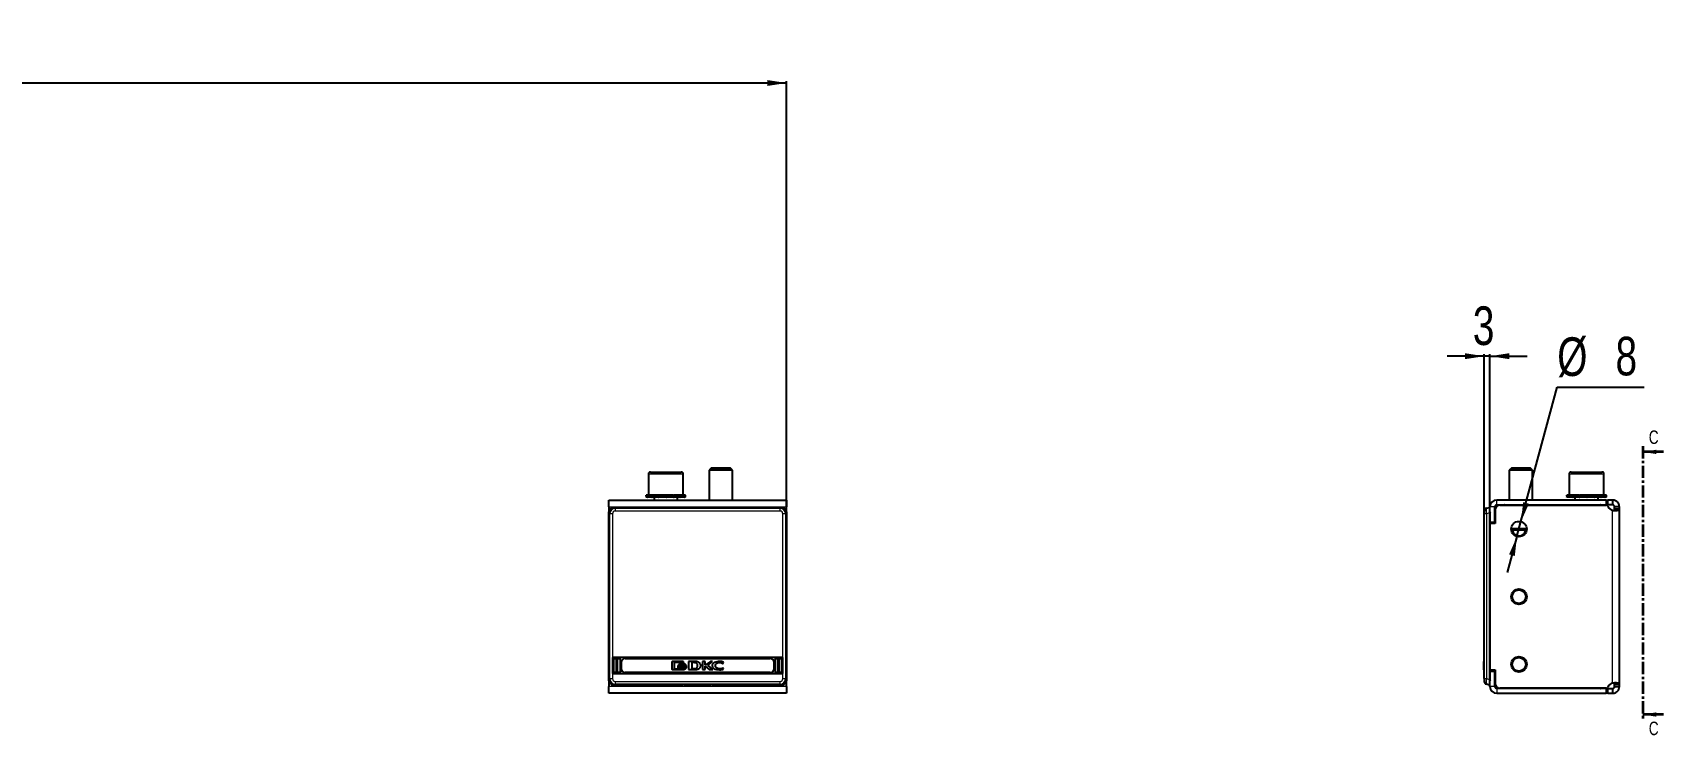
# Model space of a CAD drawing. Header units: millimetres. Extents: x -438 to 3468, y -570 to 660.
# Drawn here: x 406 to 1251, y 173 to 537 of the extents above; entities that cross this region are included whole.
import ezdxf

# ---------------------------------------------------------------- set-up
doc = ezdxf.new("R2010")
doc.units = ezdxf.units.MM
doc.linetypes.add('CENTER', pattern=[10.16, 6.35, -1.27, 1.27, -1.27])
doc.layers.add('FORMAT', color=7, linetype='Continuous')
doc.styles.add('SLDTEXTSTYLE0', font='TXT', dxfattribs={"width": 0.75})
doc.dimstyles.new('SLDDIMSTYLE0', dxfattribs={"dimtxt": 20, "dimasz": 10, "dimexe": 0, "dimexo": 0.0625, "dimgap": 5, "dimtad": 2, "dimdec": 1, "dimrnd": 1e-09, "dimzin": 12, "dimdsep": 46, "dimtxsty": 'SLDTEXTSTYLE0', "dimsah": 1, "dimcen": 0.09, "dimadec": 0, "dimazin": 3, "dimtfac": 1, "dimtofl": 0, "dimtmove": 0, "dimatfit": 3, "dimfxl": 0, "dimfrac": 2, "dimtolj": 1, "dimtzin": 12, "dimarcsym": 0})
doc.dimstyles.new('SLDDIMSTYLE1', dxfattribs={"dimtxt": 20, "dimasz": 10, "dimexe": 0, "dimexo": 0.0625, "dimgap": 5, "dimtad": 2, "dimdec": 1, "dimrnd": 1e-09, "dimzin": 12, "dimdsep": 46, "dimtxsty": 'SLDTEXTSTYLE0', "dimsah": 1, "dimcen": 0.09, "dimadec": 0, "dimazin": 3, "dimtfac": 1, "dimtmove": 0, "dimatfit": 0, "dimfxl": 0, "dimfrac": 2, "dimtolj": 1, "dimtzin": 12, "dimarcsym": 0})
doc.dimstyles.new('SLDDIMSTYLE2', dxfattribs={"dimtxt": 20, "dimasz": 10, "dimexe": 0, "dimexo": 0.0625, "dimgap": 5, "dimtad": 0, "dimtih": 1, "dimtoh": 1, "dimdec": 1, "dimrnd": 1e-09, "dimzin": 12, "dimdsep": 46, "dimtxsty": 'SLDTEXTSTYLE0', "dimsah": 1, "dimcen": 0, "dimadec": 0, "dimazin": 3, "dimtfac": 1, "dimtmove": 0, "dimatfit": 3, "dimfxl": 0, "dimfrac": 2, "dimtolj": 1, "dimtzin": 12, "dimarcsym": 0})

# ---------------------------------------------------------------- blocks, each defined once
blk = doc.blocks.new('_D_3')
at = {"layer": 'FORMAT'}
for p, q in [((-203.42, 288.93), (-203.42, 511.86)), ((796.58, 510.86), (-203.42, 510.86)), ((796.58, 288.93), (796.58, 511.86))]:
    blk.add_line(p, q, dxfattribs=at)
for points in [[(-203.42, 510.86), (-193.42, 509.32), (-193.42, 512.4)], [(796.58, 510.86), (786.58, 512.4), (786.58, 509.32)]]:
    blk.add_solid(points, dxfattribs=at)
at = {"layer": 'FORMAT', "insert": (267.02, 536.64), "char_height": 20, "attachment_point": 1, "style": 'SLDTEXTSTYLE0'}
blk.add_mtext('1000', dxfattribs=at)
blk = doc.blocks.new('_D_4')
at = {"layer": 'FORMAT'}
for p, q in [((1157.91, 369.45), (1138.68, 369.45)), ((1157.91, 287.86), (1157.91, 370.45)), ((1160.91, 369.45), (1157.91, 369.45)), ((1160.91, 282.86), (1160.91, 370.45)), ((1160.91, 369.45), (1180.15, 369.45))]:
    blk.add_line(p, q, dxfattribs=at)
for points in [[(1157.91, 369.45), (1147.91, 370.99), (1147.91, 367.91)], [(1160.91, 369.45), (1170.91, 367.91), (1170.91, 370.99)]]:
    blk.add_solid(points, dxfattribs=at)
at = {"layer": 'FORMAT', "insert": (1152.03, 395.23), "char_height": 20, "attachment_point": 1, "style": 'SLDTEXTSTYLE0'}
blk.add_mtext('3', dxfattribs=at)
blk = doc.blocks.new('_D_5')
at = {"layer": 'FORMAT'}
for p, q in [((1176.96, 283.81), (1195.76, 353.42)), ((1195.76, 353.42), (1240.7, 353.42)), ((1174.87, 276.09), (1176.96, 283.81)), ((1174.87, 276.09), (1169.86, 257.52))]:
    blk.add_line(p, q, dxfattribs=at)
for points in [[(1176.96, 283.81), (1181.05, 293.06), (1178.08, 293.86)], [(1174.87, 276.09), (1170.78, 266.83), (1173.75, 266.03)]]:
    blk.add_solid(points, dxfattribs=at)
at = {"layer": 'FORMAT', "char_height": 20, "attachment_point": 1, "style": 'SLDTEXTSTYLE0'}
for s, insert in [('%%c', (1195.76, 379.2)), ('8', (1225.92, 379.51))]:
    blk.add_mtext(s, dxfattribs=dict(at, insert=insert))

msp = doc.modelspace()

# ---------------------------------------------------------------- linework, layer by layer
at = {"color": 7, "linetype": 'CENTER', "lineweight": 35}
msp.add_line((1240.06, 322.91), (1240.06, 180.96), dxfattribs=at)
at = {"color": 7, "linetype": 'Continuous', "lineweight": 35}
for p, q in [((1250.7, 319.91), (1240.06, 319.91)), ((1250.7, 183.96), (1240.06, 183.96))]:
    msp.add_line(p, q, dxfattribs=at)
at = {"color": 7, "linetype": 'Continuous', "lineweight": 25}
for p, q in [((725.08, 308.45), (725.08, 297.45)), ((726.08, 309.45), (734.52, 309.45)), ((734.52, 309.45), (742.08, 309.45)), ((743.08, 297.45), (743.08, 308.45)), ((757.65, 311.45), (756.58, 310.37)), ((756.58, 310.37), (756.58, 294.95)), ((768.58, 310.37), (756.58, 310.37)), ((767.5, 311.45), (757.65, 311.45)), ((768.58, 310.37), (767.5, 311.45)), ((768.58, 294.95), (768.58, 310.37)), ((1171.99, 311.45), (1170.91, 310.37)), ((1170.91, 310.37), (1170.91, 294.95)), ((1182.91, 310.37), (1170.91, 310.37)), ((1181.84, 311.45), (1171.99, 311.45)), ((1182.91, 310.37), (1181.84, 311.45)), ((1182.91, 294.95), (1182.91, 310.37)), ((1201.91, 308.45), (1201.91, 297.45)), ((1202.91, 309.45), (1218.91, 309.45)), ((1219.91, 297.45), (1219.91, 308.45)), ((723.83, 297.45), (723.83, 296.45)), ((723.83, 297.45), (723.83, 297.2)), ((724.65, 297.45), (723.83, 297.45)), ((723.83, 297.45), (723.83, 297.45)), ((723.83, 296.45), (723.83, 296.7)), ((724.65, 296.45), (723.83, 296.45)), ((723.83, 296.45), (723.83, 296.45)), ((724.65, 297.45), (724.75, 297.45)), ((724.65, 296.45), (724.75, 296.45)), ((724.75, 297.45), (724.75, 297.2)), ((726.9, 297.45), (724.75, 297.45)), ((724.75, 296.45), (724.75, 296.7)), ((726.9, 296.45), (724.75, 296.45)), ((726.9, 297.45), (727.08, 297.45)), ((726.9, 296.45), (727.08, 296.45)), ((727.08, 297.45), (727.08, 297.2)), ((730.25, 297.45), (727.08, 297.45)), ((727.08, 296.45), (727.08, 296.7)), ((730.25, 296.45), (727.08, 296.45)), ((728.08, 296.45), (728.08, 294.95)), ((730.25, 297.45), (730.48, 297.45)), ((730.25, 296.45), (730.48, 296.45)), ((730.48, 297.45), (730.48, 297.2)), ((734.18, 297.45), (730.48, 297.45)), ((730.48, 296.45), (730.48, 296.7)), ((734.18, 296.45), (730.48, 296.45)), ((734.18, 297.45), (734.26, 297.45)), ((734.18, 296.45), (734.34, 296.45)), ((734.34, 296.45), (734.43, 296.45)), ((734.38, 297.45), (734.43, 297.45)), ((734.43, 297.45), (734.43, 297.2)), ((738.09, 297.45), (734.43, 297.45)), ((734.43, 296.45), (734.43, 296.7)), ((738.09, 296.45), (734.43, 296.45)), ((738.09, 297.45), (738.32, 297.45)), ((738.09, 296.45), (738.32, 296.45)), ((738.32, 297.45), (738.32, 297.2)), ((741.4, 297.45), (738.32, 297.45)), ((738.32, 296.45), (738.32, 296.7)), ((741.4, 296.45), (738.32, 296.45)), ((740.08, 294.95), (740.08, 296.45)), ((741.4, 297.45), (741.57, 297.45)), ((741.4, 296.45), (741.57, 296.45)), ((741.57, 297.45), (741.57, 297.2)), ((743.59, 297.45), (741.57, 297.45)), ((741.57, 296.45), (741.57, 296.7)), ((743.59, 296.45), (741.57, 296.45)), ((743.59, 297.45), (743.68, 297.45)), ((743.59, 296.45), (743.68, 296.45)), ((743.68, 297.45), (743.68, 297.2)), ((744.33, 297.45), (743.68, 297.45)), ((743.68, 296.45), (743.68, 296.7)), ((744.33, 296.45), (743.68, 296.45)), ((744.33, 296.45), (744.33, 297.45)), ((1200.66, 297.45), (1200.66, 296.45)), ((1200.67, 297.45), (1200.67, 297.2)), ((1201.5, 297.45), (1200.67, 297.45)), ((1200.67, 297.45), (1200.67, 297.45)), ((1200.67, 296.45), (1200.67, 296.7)), ((1201.5, 296.45), (1200.67, 296.45)), ((1200.67, 296.45), (1200.67, 296.45)), ((1201.5, 297.45), (1201.6, 297.45)), ((1201.5, 296.45), (1201.6, 296.45)), ((1201.6, 297.45), (1201.6, 297.2)), ((1203.77, 297.45), (1201.6, 297.45)), ((1201.6, 296.45), (1201.6, 296.7)), ((1203.77, 296.45), (1201.6, 296.45)), ((1203.77, 297.45), (1203.95, 297.45)), ((1203.77, 296.45), (1203.95, 296.45)), ((1203.95, 297.45), (1203.95, 297.2)), ((1207.12, 297.45), (1203.95, 297.45)), ((1203.95, 296.45), (1203.95, 296.7)), ((1207.12, 296.45), (1203.95, 296.45)), ((1204.91, 296.45), (1204.91, 294.95)), ((1207.12, 297.45), (1207.36, 297.45)), ((1207.12, 296.45), (1207.36, 296.45)), ((1207.36, 297.45), (1207.36, 297.2)), ((1211.06, 297.45), (1207.36, 297.45)), ((1207.36, 296.45), (1207.36, 296.7)), ((1211.06, 296.45), (1207.36, 296.45)), ((1211.05, 297.45), (1211.31, 297.45)), ((1211.06, 297.45), (1211.13, 297.45)), ((1211.06, 296.45), (1211.21, 296.45)), ((1211.21, 296.45), (1211.3, 296.45)), ((1211.26, 297.45), (1211.3, 297.45)), ((1211.3, 297.45), (1211.3, 297.2)), ((1214.97, 297.45), (1211.3, 297.45)), ((1211.3, 296.45), (1211.3, 296.7)), ((1214.97, 296.45), (1211.3, 296.45)), ((1214.97, 297.45), (1215.19, 297.45)), ((1214.97, 296.45), (1215.19, 296.45)), ((1215.19, 297.45), (1215.19, 297.2)), ((1218.26, 297.45), (1215.19, 297.45)), ((1215.19, 296.45), (1215.19, 296.7)), ((1218.26, 296.45), (1215.19, 296.45)), ((1216.91, 294.95), (1216.91, 296.45)), ((1218.26, 297.45), (1218.43, 297.45)), ((1218.26, 296.45), (1218.43, 296.45)), ((1218.43, 297.45), (1218.43, 297.2)), ((1220.44, 297.45), (1218.43, 297.45)), ((1218.43, 296.45), (1218.43, 296.7)), ((1220.44, 296.45), (1218.43, 296.45)), ((1220.44, 297.45), (1220.53, 297.45)), ((1220.44, 296.45), (1220.53, 296.45)), ((1220.53, 297.45), (1220.53, 297.2)), ((1221.16, 297.45), (1220.53, 297.45)), ((1220.53, 296.45), (1220.53, 296.7)), ((1221.16, 296.45), (1220.53, 296.45)), ((1221.16, 296.45), (1221.16, 297.45)), ((704.58, 291.45), (704.58, 294.95)), ((704.58, 294.95), (796.58, 294.95)), ((704.58, 291.45), (704.58, 288.92)), ((704.58, 288.3), (704.58, 288.92)), ((704.58, 202.1), (704.58, 288.3)), ((706.85, 291.2), (707.48, 291.2)), ((707.48, 291.2), (743.08, 291.2)), ((743.08, 291.2), (743.08, 291.06)), ((743.58, 290.93), (757.58, 290.93)), ((758.08, 291.06), (758.08, 291.2)), ((758.08, 291.2), (793.68, 291.2)), ((793.68, 291.2), (794.3, 291.2)), ((796.58, 294.95), (796.58, 291.45)), ((796.58, 288.92), (796.58, 291.45)), ((796.58, 288.92), (796.58, 288.3)), ((796.58, 288.3), (796.58, 202.1)), ((1157.91, 289.3), (1157.91, 287.85)), ((1157.91, 213.4), (1157.91, 287.85)), ((1159.03, 290.74), (1160.71, 291.2)), ((1160.71, 291.2), (1160.91, 291.2)), ((1160.71, 288.3), (1160.71, 202.1)), ((1160.91, 283.5), (1160.91, 291.45)), ((1160.91, 288.92), (1160.91, 201.47)), ((1163.41, 283.5), (1163.41, 291.45)), ((1163.51, 289.85), (1163.51, 282.85)), ((1221.01, 294.95), (1164.41, 294.95)), ((1164.41, 292.45), (1221.01, 292.45)), ((1166.01, 292.35), (1220.99, 292.35)), ((1166.66, 292.45), (1166.66, 292.35)), ((1166.96, 292.45), (1166.96, 292.35)), ((1168.64, 292.45), (1168.64, 292.35)), ((1171.59, 292.45), (1171.59, 292.35)), ((1175.35, 292.45), (1175.35, 292.35)), ((1179.34, 292.45), (1179.34, 292.35)), ((1182.97, 292.45), (1182.97, 292.35)), ((1185.67, 292.45), (1185.67, 292.35)), ((1187.04, 292.45), (1187.04, 292.35)), ((1187.16, 292.35), (1187.16, 292.45)), ((1221.01, 294.95), (1222.01, 294.95)), ((1222.01, 292.45), (1221.01, 292.45)), ((1222.01, 292.45), (1222.01, 294.95)), ((1224.41, 294.95), (1222.01, 294.95)), ((1224.41, 292.45), (1222.01, 292.45)), ((1224.41, 294.95), (1224.41, 292.45)), ((1227.91, 291.45), (1225.41, 291.45)), ((1225.41, 290.23), (1225.41, 291.45)), ((1227.91, 290.23), (1225.41, 290.23)), ((1227.91, 290.23), (1227.91, 291.45)), ((1227.91, 199.67), (1227.91, 290.23)), ((1160.91, 283.5), (1163.41, 283.5)), ((1160.91, 207.05), (1160.91, 282.85)), ((1163.51, 282.85), (1160.91, 282.85)), ((1163.51, 284.43), (1163.41, 284.21)), ((1179.88, 279.45), (1171.95, 279.45)), ((794.68, 213.4), (706.48, 213.4)), ((706.48, 213.4), (706.48, 205.2)), ((706.98, 205.9), (706.98, 212.7)), ((707.18, 212.9), (708.28, 212.9)), ((708.48, 212.7), (708.48, 205.9)), ((708.98, 205.9), (708.98, 212.7)), ((709.18, 212.9), (710.28, 212.9)), ((710.48, 212.7), (710.48, 205.9)), ((712.98, 212.9), (788.18, 212.9)), ((742.83, 211.4), (737.59, 211.4)), ((748.72, 211.42), (745.9, 211.4)), ((745.9, 211.4), (745.9, 207.2)), ((753, 211.4), (753, 207.2)), ((754.49, 211.4), (753, 211.4)), ((754.49, 209.43), (754.49, 211.4)), ((757.16, 211.4), (754.49, 209.43)), ((755.76, 209.54), (758.29, 211.4)), ((758.29, 211.4), (757.16, 211.4)), ((790.68, 212.7), (790.68, 205.9)), ((790.88, 212.9), (791.98, 212.9)), ((792.18, 205.9), (792.18, 212.7)), ((792.68, 212.7), (792.68, 205.9)), ((792.88, 212.9), (793.98, 212.9)), ((794.18, 205.9), (794.18, 212.7)), ((794.68, 205.2), (794.68, 213.4)), ((1157.71, 211.45), (1157.91, 211.45)), ((1157.91, 205.2), (1157.91, 213.4)), ((706.48, 205.2), (794.68, 205.2)), ((708.28, 205.7), (707.18, 205.7)), ((710.28, 205.7), (709.18, 205.7)), ((710.98, 207.7), (710.98, 210.9)), ((788.18, 205.7), (712.98, 205.7)), ((737.15, 210.96), (737.15, 207.64)), ((737.59, 207.2), (742.83, 207.2)), ((738.56, 211.07), (742.74, 211.07)), ((738.56, 207.53), (738.56, 211.07)), ((741.02, 207.52), (738.56, 207.53)), ((740.3, 209.38), (740.3, 208.93)), ((740.3, 208.67), (740.3, 208.2)), ((742.74, 211.07), (742.74, 210.68)), ((742.74, 210.68), (743.26, 210.68)), ((743.26, 210.68), (743.26, 210.96)), ((744.75, 208.83), (744.75, 209.28)), ((744.75, 208.1), (744.75, 208.57)), ((745.9, 207.2), (748.58, 207.21)), ((748.52, 210.83), (747.48, 210.82)), ((747.48, 210.82), (747.48, 207.72)), ((747.48, 207.72), (748.43, 207.73)), ((748.58, 207.21), (748.59, 207.21)), ((748.59, 207.21), (748.61, 207.21)), ((753, 207.2), (754.51, 207.2)), ((754.51, 208.96), (756.52, 207.2)), ((754.51, 207.2), (754.51, 208.96)), ((758.35, 207.2), (755.76, 209.54)), ((756.52, 207.2), (758.35, 207.2)), ((763.56, 210.38), (763.75, 210.38)), ((763.74, 207.43), (763.93, 207.97)), ((763.75, 210.38), (764.01, 211.1)), ((763.93, 207.97), (763.77, 207.97)), ((790.18, 207.7), (790.18, 210.9)), ((791.98, 205.7), (790.88, 205.7)), ((793.98, 205.7), (792.88, 205.7)), ((1157.71, 211.1), (1157.91, 211.1)), ((1157.71, 210.38), (1157.71, 211.1)), ((1157.71, 210.38), (1157.91, 210.38)), ((1157.71, 209.43), (1157.71, 209.54)), ((1157.71, 207.97), (1157.91, 207.97)), ((1157.71, 207.43), (1157.71, 207.97)), ((1157.71, 207.43), (1157.91, 207.43)), ((1157.71, 207.14), (1157.91, 207.14)), ((1157.91, 202.55), (1157.91, 205.2)), ((1160.91, 207.05), (1163.51, 207.05)), ((1160.91, 206.4), (1163.41, 206.4)), ((1160.91, 198.45), (1160.91, 206.4)), ((1163.41, 198.45), (1163.41, 206.4)), ((1163.51, 205.97), (1163.41, 206.18)), ((1163.51, 207.05), (1163.51, 200.05)), ((704.58, 201.47), (704.58, 202.1)), ((704.58, 201.47), (704.58, 198.45)), ((704.58, 194.95), (704.58, 198.45)), ((796.58, 194.95), (704.58, 194.95)), ((707.48, 199.2), (706.85, 199.2)), ((743.08, 199.2), (707.48, 199.2)), ((743.08, 199.2), (743.08, 199.33)), ((743.58, 199.47), (757.58, 199.47)), ((758.08, 199.33), (758.08, 199.2)), ((793.68, 199.2), (758.08, 199.2)), ((794.3, 199.2), (793.68, 199.2)), ((796.58, 202.1), (796.58, 201.47)), ((796.58, 198.45), (796.58, 201.47)), ((796.58, 198.45), (796.58, 194.95)), ((1157.91, 202.55), (1157.91, 201.1)), ((1160.71, 199.2), (1159.03, 199.65)), ((1160.91, 199.2), (1160.71, 199.2)), ((1221.01, 197.45), (1164.41, 197.45)), ((1164.41, 194.95), (1221.01, 194.95)), ((1220.99, 197.55), (1166.01, 197.55)), ((1221.01, 197.45), (1222.01, 197.45)), ((1222.01, 194.95), (1221.01, 194.95)), ((1222.01, 194.95), (1222.01, 197.45)), ((1222.01, 197.45), (1224.41, 197.45)), ((1222.01, 194.95), (1224.41, 194.95)), ((1224.41, 197.45), (1224.41, 194.95)), ((1225.41, 199.67), (1227.91, 199.67)), ((1225.41, 198.45), (1225.41, 199.67)), ((1225.41, 198.45), (1227.91, 198.45)), ((1227.91, 198.45), (1227.91, 199.67))]:
    msp.add_line(p, q, dxfattribs=at)
at = {"color": 8, "linetype": 'Continuous', "lineweight": 18}
for p, q in [((734.57, 308.45), (725.08, 308.45)), ((743.08, 308.45), (734.57, 308.45)), ((1219.91, 308.45), (1201.91, 308.45)), ((704.58, 291.45), (796.58, 291.45)), ((705.03, 287.85), (704.58, 288.3)), ((706.48, 287.85), (705.03, 287.85)), ((705.03, 202.55), (705.03, 287.85)), ((706.48, 287.85), (706.48, 213.4)), ((707.48, 291.2), (707.93, 290.74)), ((707.93, 290.74), (707.93, 289.3)), ((707.93, 290.74), (793.23, 290.74)), ((793.23, 289.3), (707.93, 289.3)), ((793.23, 290.74), (793.68, 291.2)), ((793.23, 289.3), (793.23, 290.74)), ((794.68, 213.4), (794.68, 287.85)), ((796.13, 287.85), (794.68, 287.85)), ((796.58, 288.3), (796.13, 287.85)), ((796.13, 287.85), (796.13, 202.55)), ((1159.03, 287.85), (1157.91, 287.85)), ((1160.71, 288.3), (1159.03, 287.85)), ((1159.03, 287.85), (1159.03, 202.55)), ((1163.41, 291.45), (1160.91, 291.45)), ((1164.41, 292.45), (1164.41, 294.95)), ((1221.01, 292.45), (1221.01, 294.95)), ((1224.41, 200.22), (1224.41, 289.67)), ((1161.11, 283.5), (1161.11, 282.85)), ((1171.95, 280.45), (1179.88, 280.45)), ((706.98, 205.9), (706.98, 212.7)), ((706.98, 212.7), (707.08, 212.7)), ((706.98, 212.7), (706.98, 212.7)), ((707.08, 212.7), (707.08, 205.9)), ((707.18, 212.8), (707.18, 212.9)), ((707.18, 212.9), (708.28, 212.9)), ((707.18, 212.9), (707.18, 212.9)), ((708.28, 212.8), (707.18, 212.8)), ((708.28, 212.8), (708.28, 212.9)), ((708.28, 212.9), (708.28, 212.9)), ((708.38, 205.9), (708.38, 212.7)), ((708.38, 212.7), (708.48, 212.7)), ((708.48, 212.7), (708.48, 205.9)), ((708.48, 212.7), (708.48, 212.7)), ((708.98, 212.7), (709.08, 212.7)), ((708.98, 205.9), (708.98, 212.7)), ((708.98, 212.7), (708.98, 212.7)), ((709.08, 212.7), (709.08, 205.9)), ((709.18, 212.8), (709.18, 212.9)), ((709.18, 212.9), (710.28, 212.9)), ((709.18, 212.9), (709.18, 212.9)), ((710.28, 212.8), (709.18, 212.8)), ((710.28, 212.8), (710.28, 212.9)), ((710.28, 212.9), (710.28, 212.9)), ((710.38, 205.9), (710.38, 212.7)), ((710.38, 212.7), (710.48, 212.7)), ((710.48, 212.7), (710.48, 205.9)), ((710.48, 212.7), (710.48, 212.7)), ((712.98, 212.9), (788.18, 212.9)), ((712.98, 212.8), (712.98, 212.9)), ((712.98, 212.9), (712.98, 212.9)), ((788.18, 212.8), (712.98, 212.8)), ((788.18, 212.9), (788.18, 212.8)), ((788.18, 212.9), (788.18, 212.9)), ((790.68, 212.7), (790.78, 212.7)), ((790.68, 205.9), (790.68, 212.7)), ((790.68, 212.7), (790.68, 212.7)), ((790.78, 212.7), (790.78, 205.9)), ((790.88, 212.9), (790.88, 212.8)), ((790.88, 212.9), (791.98, 212.9)), ((790.88, 212.9), (790.88, 212.9)), ((791.98, 212.8), (790.88, 212.8)), ((791.98, 212.9), (791.98, 212.8)), ((791.98, 212.9), (791.98, 212.9)), ((792.08, 205.9), (792.08, 212.7)), ((792.08, 212.7), (792.18, 212.7)), ((792.18, 212.7), (792.18, 205.9)), ((792.18, 212.7), (792.18, 212.7)), ((792.68, 205.9), (792.68, 212.7)), ((792.78, 212.7), (792.68, 212.7)), ((792.68, 212.7), (792.68, 212.7)), ((792.78, 212.7), (792.78, 205.9)), ((792.88, 212.8), (792.88, 212.9)), ((792.88, 212.9), (793.98, 212.9)), ((792.88, 212.9), (792.88, 212.9)), ((793.98, 212.8), (792.88, 212.8)), ((793.98, 212.8), (793.98, 212.9)), ((793.98, 212.9), (793.98, 212.9)), ((794.08, 205.9), (794.08, 212.7)), ((794.18, 212.7), (794.08, 212.7)), ((794.18, 212.7), (794.18, 205.9)), ((794.18, 212.7), (794.18, 212.7)), ((706.48, 205.2), (706.48, 202.55)), ((706.98, 205.9), (707.08, 205.9)), ((706.98, 205.9), (706.98, 205.9)), ((707.18, 205.8), (708.28, 205.8)), ((707.18, 205.7), (707.18, 205.8)), ((708.28, 205.7), (707.18, 205.7)), ((707.18, 205.7), (707.18, 205.7)), ((708.28, 205.7), (708.28, 205.8)), ((708.28, 205.7), (708.28, 205.7)), ((708.38, 205.9), (708.48, 205.9)), ((708.48, 205.9), (708.48, 205.9)), ((708.98, 205.9), (709.08, 205.9)), ((708.98, 205.9), (708.98, 205.9)), ((709.18, 205.8), (710.28, 205.8)), ((709.18, 205.7), (709.18, 205.8)), ((710.28, 205.7), (709.18, 205.7)), ((709.18, 205.7), (709.18, 205.7)), ((710.28, 205.7), (710.28, 205.8)), ((710.28, 205.7), (710.28, 205.7)), ((710.38, 205.9), (710.48, 205.9)), ((710.48, 205.9), (710.48, 205.9)), ((710.98, 207.7), (710.98, 210.9)), ((711.08, 210.9), (710.98, 210.9)), ((710.98, 210.9), (710.98, 210.9)), ((711.08, 207.7), (710.98, 207.7)), ((710.98, 207.7), (710.98, 207.7)), ((711.08, 210.9), (711.08, 207.7)), ((712.98, 205.8), (788.18, 205.8)), ((712.98, 205.8), (712.98, 205.7)), ((788.18, 205.7), (712.98, 205.7)), ((712.98, 205.7), (712.98, 205.7)), ((788.18, 205.7), (788.18, 205.8)), ((788.18, 205.7), (788.18, 205.7)), ((790.08, 207.7), (790.08, 210.9)), ((790.18, 210.9), (790.08, 210.9)), ((790.18, 207.7), (790.08, 207.7)), ((790.18, 210.9), (790.18, 207.7)), ((790.18, 210.9), (790.18, 210.9)), ((790.18, 207.7), (790.18, 207.7)), ((790.68, 205.9), (790.78, 205.9)), ((790.68, 205.9), (790.68, 205.9)), ((790.88, 205.8), (791.98, 205.8)), ((790.88, 205.8), (790.88, 205.7)), ((791.98, 205.7), (790.88, 205.7)), ((790.88, 205.7), (790.88, 205.7)), ((791.98, 205.8), (791.98, 205.7)), ((791.98, 205.7), (791.98, 205.7)), ((792.08, 205.9), (792.18, 205.9)), ((792.18, 205.9), (792.18, 205.9)), ((792.78, 205.9), (792.68, 205.9)), ((792.68, 205.9), (792.68, 205.9)), ((792.88, 205.8), (793.98, 205.8)), ((792.88, 205.7), (792.88, 205.8)), ((793.98, 205.7), (792.88, 205.7)), ((792.88, 205.7), (792.88, 205.7)), ((793.98, 205.7), (793.98, 205.8)), ((793.98, 205.7), (793.98, 205.7)), ((794.18, 205.9), (794.08, 205.9)), ((794.18, 205.9), (794.18, 205.9)), ((794.68, 202.55), (794.68, 205.2)), ((1157.71, 209.25), (1157.91, 209.25)), ((1161.11, 207.05), (1161.11, 206.4)), ((704.58, 202.1), (705.03, 202.55)), ((796.58, 198.45), (704.58, 198.45)), ((705.03, 202.55), (706.48, 202.55)), ((707.93, 199.65), (707.48, 199.2)), ((707.93, 201.1), (793.23, 201.1)), ((707.93, 201.1), (707.93, 199.65)), ((793.23, 199.65), (707.93, 199.65)), ((793.23, 199.65), (793.23, 201.1)), ((793.68, 199.2), (793.23, 199.65)), ((794.68, 202.55), (796.13, 202.55)), ((796.13, 202.55), (796.58, 202.1)), ((1157.91, 202.55), (1159.03, 202.55)), ((1159.03, 202.55), (1160.71, 202.1)), ((1163.41, 198.45), (1160.91, 198.45)), ((1164.41, 197.45), (1164.41, 194.95)), ((1221.01, 194.95), (1221.01, 197.45))]:
    msp.add_line(p, q, dxfattribs=at)
at = {"color": 7, "linetype": 'Continuous', "lineweight": 25}
for centre, radius in [((1175.91, 279.95), 4), ((1175.91, 244.95), 4), ((1175.91, 244.95), 3.5), ((1175.91, 209.95), 4), ((1175.91, 209.95), 3.5)]:
    msp.add_circle(centre, radius, dxfattribs=at)
for centre, radius, start, end in [((726.08, 308.45), 1, 90, 180), ((742.08, 308.45), 1, 0, 90), ((1202.91, 308.45), 1, 90, 180), ((1218.91, 308.45), 1, 0, 90), ((1159.41, 289.3), 1.5, 105, 180), ((1164.41, 291.45), 3.5, 90, 180), ((1164.41, 291.45), 1, 90, 180), ((1166.01, 289.85), 2.5, 90, 180), ((1203.56, 292.1), 0.35, 45.58469, 90), ((1218.26, 292.1), 0.35, 90, 134.41531), ((1220.99, 291.35), 1, 22.88538, 90), ((1225.14, 293.1), 3.5, 202.88538, 258.10519), ((1175.91, 279.95), 3.5, 188.21321, 351.78679), ((707.18, 212.7), 0.2, 90, 180), ((708.28, 212.7), 0.2, 360, 90), ((709.18, 212.7), 0.2, 90, 180), ((710.28, 212.7), 0.2, 360, 90), ((712.98, 210.9), 2, 90, 180), ((788.18, 210.9), 2, 0, 90), ((790.88, 212.7), 0.2, 90, 180), ((791.98, 212.7), 0.2, 0, 90), ((792.88, 212.7), 0.2, 90, 180), ((793.98, 212.7), 0.2, 0, 90), ((707.18, 205.9), 0.2, 180, 270), ((708.28, 205.9), 0.2, 270, 360), ((709.18, 205.9), 0.2, 180, 270), ((710.28, 205.9), 0.2, 270, 360), ((712.98, 207.7), 2, 180, 270), ((788.18, 207.7), 2, 270, 0), ((790.88, 205.9), 0.2, 180, 270), ((791.98, 205.9), 0.2, 270, 0), ((792.88, 205.9), 0.2, 180, 270), ((793.98, 205.9), 0.2, 270, 0), ((1159.41, 201.1), 1.5, 180, 255), ((1164.41, 198.45), 3.5, 180, 270), ((1164.41, 198.45), 1, 180, 270), ((1166.01, 200.05), 2.5, 180, 270), ((1203.56, 197.8), 0.35, 270, 314.41531), ((1218.26, 197.8), 0.35, 225.58469, 270), ((1220.99, 198.55), 1, 270, 337.11462), ((1225.14, 196.8), 3.5, 101.89481, 157.11462)]:
    msp.add_arc(centre, radius, start, end, dxfattribs=at)
at = {"color": 8, "linetype": 'Continuous', "lineweight": 18}
for centre, radius, start, end in [((707.18, 212.7), 0.198, 90, 180), ((707.18, 212.7), 0.0982, 90, 180), ((708.28, 212.7), 0.198, 360, 90), ((708.28, 212.7), 0.0982, 0, 90), ((709.18, 212.7), 0.198, 90, 180), ((709.18, 212.7), 0.0982, 90, 180), ((710.28, 212.7), 0.198, 360, 90), ((710.28, 212.7), 0.0982, 360, 90), ((712.98, 210.9), 2, 90, 180), ((712.98, 210.9), 1.9, 90, 180), ((788.18, 210.9), 2, 0, 90), ((788.18, 210.9), 1.9, 0, 90), ((790.88, 212.7), 0.198, 90, 180), ((790.88, 212.7), 0.0982, 90, 180), ((791.98, 212.7), 0.198, 0, 90), ((791.98, 212.7), 0.0982, 0, 90), ((792.88, 212.7), 0.198, 90, 180), ((792.88, 212.7), 0.0982, 90, 180), ((793.98, 212.7), 0.198, 0, 90), ((793.98, 212.7), 0.0982, 0, 90), ((707.18, 205.9), 0.198, 180, 270), ((707.18, 205.9), 0.0982, 180, 270), ((708.28, 205.9), 0.0982, 270, 360), ((708.28, 205.9), 0.198, 270, 360), ((709.18, 205.9), 0.198, 180, 270), ((709.18, 205.9), 0.0982, 180, 270), ((710.28, 205.9), 0.0982, 270, 360), ((710.28, 205.9), 0.198, 270, 360), ((712.98, 207.7), 2, 180, 270), ((712.98, 207.7), 1.9, 180, 270), ((788.18, 207.7), 1.9, 270, 0), ((788.18, 207.7), 2, 270, 0), ((790.88, 205.9), 0.198, 180, 270), ((790.88, 205.9), 0.0982, 180, 270), ((791.98, 205.9), 0.0982, 270, 0), ((791.98, 205.9), 0.198, 270, 0), ((792.88, 205.9), 0.198, 180, 270), ((792.88, 205.9), 0.0982, 180, 270), ((793.98, 205.9), 0.0982, 270, 0), ((793.98, 205.9), 0.198, 270, 0)]:
    msp.add_arc(centre, radius, start, end, dxfattribs=at)
at = {"color": 7, "linetype": 'Continuous', "lineweight": 25}
for centre, major_axis, ratio, start_param, end_param in [((707.63, 288.15), (2.27, -2.27), 0.935113, 2.575748, 3.707437), ((743.58, 291.06), (0.5, 0), 0.267949, 3.141593, 4.712389), ((757.58, 291.06), (0.5, 0), 0.267949, 4.712389, 6.283185), ((793.53, 288.15), (-2.27, -2.27), 0.935113, 2.575748, 3.707437), ((1172.31, 291.2), (-11.57, -3.1), 0.250563, 6.030113, 6.216148), ((707.63, 202.25), (2.27, 2.27), 0.935113, 2.575748, 3.707437), ((743.58, 199.33), (0.5, 0), 0.267949, 1.570796, 3.141593), ((757.58, 199.33), (0.5, 0), 0.267949, 0, 1.570796), ((793.53, 202.25), (-2.27, 2.27), 0.935113, 2.575748, 3.707437), ((1172.31, 199.2), (-11.57, 3.1), 0.250563, 0.067037, 0.253072)]:
    msp.add_ellipse(centre, major_axis=major_axis, ratio=ratio, start_param=start_param, end_param=end_param, dxfattribs=at)
at = {"color": 8, "linetype": 'Continuous', "lineweight": 18}
for centre, major_axis, ratio, start_param, end_param in [((708.03, 287.74), (2.13, -2.13), 0.997754, 2.389713, 3.893472), ((708.03, 287.74), (1.13, -1.13), 0.935113, 2.389713, 3.893472), ((793.12, 287.74), (2.13, 2.13), 0.997754, 5.531306, 7.035065), ((793.12, 287.74), (-1.13, -1.13), 0.935113, 2.389713, 3.893472), ((1159.41, 287.74), (-0.38, 3), 0.123038, 0.016741, 1.520499), ((708.03, 202.65), (2.13, 2.13), 0.997754, 2.389713, 3.893472), ((708.03, 202.65), (1.13, 1.13), 0.935113, 2.389713, 3.893472), ((793.12, 202.65), (-1.13, 1.13), 0.935113, 2.389713, 3.893472), ((793.12, 202.65), (-2.13, 2.13), 0.997754, 2.389713, 3.893472), ((1159.41, 202.65), (0.38, 3), 0.123038, 1.621093, 3.124852)]:
    msp.add_ellipse(centre, major_axis=major_axis, ratio=ratio, start_param=start_param, end_param=end_param, dxfattribs=at)
at = {"color": 7, "linetype": 'Continuous', "lineweight": 25}
for points, knots in [([(723.83, 297.2), (723.83, 297.24), (723.83, 297.3), (723.83, 297.38), (723.83, 297.43), (723.83, 297.45)], [0, 0, 0, 0, 0.499981, 0.749988, 1, 1, 1, 1]), ([(723.83, 296.45), (723.83, 296.47), (723.83, 296.51), (723.83, 296.59), (723.83, 296.66), (723.83, 296.7)], [0, 0, 0, 0, 0.25014, 0.50028, 1, 1, 1, 1]), ([(724.75, 297.2), (724.73, 297.24), (724.7, 297.3), (724.67, 297.38), (724.66, 297.43), (724.65, 297.45)], [0, 0, 0, 0, 0.499981, 0.749988, 1, 1, 1, 1]), ([(724.65, 296.45), (724.66, 296.47), (724.67, 296.51), (724.7, 296.59), (724.73, 296.66), (724.75, 296.7)], [0, 0, 0, 0, 0.25014, 0.50028, 1, 1, 1, 1]), ([(727.08, 297.2), (727.05, 297.24), (727.01, 297.3), (726.95, 297.38), (726.92, 297.43), (726.9, 297.45)], [0, 0, 0, 0, 0.499981, 0.749988, 1, 1, 1, 1]), ([(726.9, 296.45), (726.92, 296.47), (726.95, 296.51), (727.01, 296.59), (727.05, 296.66), (727.08, 296.7)], [0, 0, 0, 0, 0.25014, 0.50028, 1, 1, 1, 1]), ([(730.48, 297.2), (730.44, 297.24), (730.38, 297.3), (730.31, 297.38), (730.27, 297.43), (730.25, 297.45)], [0, 0, 0, 0, 0.499981, 0.749988, 1, 1, 1, 1]), ([(730.25, 296.45), (730.27, 296.47), (730.31, 296.51), (730.38, 296.59), (730.44, 296.66), (730.48, 296.7)], [0, 0, 0, 0, 0.25014, 0.50028, 1, 1, 1, 1]), ([(734.43, 297.2), (734.39, 297.24), (734.32, 297.3), (734.24, 297.38), (734.2, 297.43), (734.18, 297.45)], [0, 0, 0, 0, 0.499981, 0.749988, 1, 1, 1, 1]), ([(734.18, 296.45), (734.2, 296.47), (734.24, 296.51), (734.32, 296.59), (734.39, 296.66), (734.43, 296.7)], [0, 0, 0, 0, 0.2501401, 0.5002802, 1, 1, 1, 1]), ([(734.43, 297.2), (734.41, 297.27), (734.38, 297.4), (734.35, 297.43), (734.34, 297.45)], [0, 0, 0, 0, 0.561794, 1, 1, 1, 1]), ([(734.43, 296.7), (734.41, 296.62), (734.38, 296.49), (734.35, 296.46), (734.34, 296.45)], [0, 0, 0, 0, 0.561794, 1, 1, 1, 1]), ([(738.32, 297.2), (738.28, 297.24), (738.23, 297.3), (738.15, 297.38), (738.11, 297.43), (738.09, 297.45)], [0, 0, 0, 0, 0.4999808, 0.7499881, 1, 1, 1, 1]), ([(738.09, 296.45), (738.11, 296.47), (738.15, 296.51), (738.23, 296.59), (738.28, 296.66), (738.32, 296.7)], [0, 0, 0, 0, 0.25014, 0.50028, 1, 1, 1, 1]), ([(741.57, 297.2), (741.54, 297.24), (741.5, 297.3), (741.44, 297.38), (741.41, 297.43), (741.4, 297.45)], [0, 0, 0, 0, 0.4999808, 0.7499881, 1, 1, 1, 1]), ([(741.4, 296.45), (741.41, 296.47), (741.44, 296.51), (741.5, 296.59), (741.54, 296.66), (741.57, 296.7)], [0, 0, 0, 0, 0.2501401, 0.5002802, 1, 1, 1, 1]), ([(743.68, 297.2), (743.66, 297.24), (743.64, 297.3), (743.61, 297.38), (743.59, 297.43), (743.59, 297.45)], [0, 0, 0, 0, 0.4999808, 0.7499881, 1, 1, 1, 1]), ([(743.59, 296.45), (743.59, 296.47), (743.61, 296.51), (743.64, 296.59), (743.66, 296.66), (743.68, 296.7)], [0, 0, 0, 0, 0.25014, 0.50028, 1, 1, 1, 1]), ([(1200.67, 297.2), (1200.67, 297.24), (1200.67, 297.3), (1200.67, 297.38), (1200.67, 297.43), (1200.67, 297.45)], [0, 0, 0, 0, 0.499981, 0.749988, 1, 1, 1, 1]), ([(1200.67, 296.45), (1200.67, 296.47), (1200.67, 296.51), (1200.67, 296.59), (1200.67, 296.66), (1200.67, 296.7)], [0, 0, 0, 0, 0.25014, 0.50028, 1, 1, 1, 1]), ([(1201.6, 297.2), (1201.58, 297.24), (1201.56, 297.3), (1201.52, 297.38), (1201.51, 297.43), (1201.5, 297.45)], [0, 0, 0, 0, 0.499981, 0.749988, 1, 1, 1, 1]), ([(1201.5, 296.45), (1201.51, 296.47), (1201.52, 296.51), (1201.56, 296.59), (1201.58, 296.66), (1201.6, 296.7)], [0, 0, 0, 0, 0.25014, 0.50028, 1, 1, 1, 1]), ([(1203.95, 297.2), (1203.92, 297.24), (1203.87, 297.3), (1203.81, 297.38), (1203.78, 297.43), (1203.77, 297.45)], [0, 0, 0, 0, 0.499981, 0.749988, 1, 1, 1, 1]), ([(1203.77, 296.45), (1203.78, 296.47), (1203.81, 296.51), (1203.87, 296.59), (1203.92, 296.66), (1203.95, 296.7)], [0, 0, 0, 0, 0.25014, 0.50028, 1, 1, 1, 1]), ([(1207.36, 297.2), (1207.32, 297.24), (1207.26, 297.3), (1207.18, 297.38), (1207.14, 297.43), (1207.12, 297.45)], [0, 0, 0, 0, 0.499981, 0.749988, 1, 1, 1, 1]), ([(1207.12, 296.45), (1207.14, 296.47), (1207.18, 296.51), (1207.26, 296.59), (1207.32, 296.66), (1207.36, 296.7)], [0, 0, 0, 0, 0.2501401, 0.5002802, 1, 1, 1, 1]), ([(1211.3, 297.2), (1211.26, 297.24), (1211.2, 297.3), (1211.12, 297.38), (1211.08, 297.43), (1211.06, 297.45)], [0, 0, 0, 0, 0.499981, 0.749988, 1, 1, 1, 1]), ([(1211.06, 296.45), (1211.08, 296.47), (1211.12, 296.51), (1211.2, 296.59), (1211.26, 296.66), (1211.3, 296.7)], [0, 0, 0, 0, 0.25014, 0.50028, 1, 1, 1, 1]), ([(1211.3, 297.2), (1211.29, 297.27), (1211.26, 297.4), (1211.22, 297.43), (1211.21, 297.45)], [0, 0, 0, 0, 0.561794, 1, 1, 1, 1]), ([(1211.3, 296.7), (1211.29, 296.62), (1211.26, 296.49), (1211.22, 296.46), (1211.21, 296.45)], [0, 0, 0, 0, 0.561794, 1, 1, 1, 1]), ([(1215.19, 297.2), (1215.16, 297.24), (1215.1, 297.3), (1215.02, 297.38), (1214.99, 297.43), (1214.97, 297.45)], [0, 0, 0, 0, 0.499981, 0.749988, 1, 1, 1, 1]), ([(1214.97, 296.45), (1214.99, 296.47), (1215.02, 296.51), (1215.1, 296.59), (1215.16, 296.66), (1215.19, 296.7)], [0, 0, 0, 0, 0.25014, 0.50028, 1, 1, 1, 1]), ([(1218.43, 297.2), (1218.4, 297.24), (1218.36, 297.3), (1218.3, 297.38), (1218.28, 297.43), (1218.26, 297.45)], [0, 0, 0, 0, 0.499981, 0.749988, 1, 1, 1, 1]), ([(1218.26, 296.45), (1218.28, 296.47), (1218.3, 296.51), (1218.36, 296.59), (1218.4, 296.66), (1218.43, 296.7)], [0, 0, 0, 0, 0.25014, 0.50028, 1, 1, 1, 1]), ([(1220.53, 297.2), (1220.51, 297.24), (1220.49, 297.3), (1220.46, 297.38), (1220.44, 297.43), (1220.44, 297.45)], [0, 0, 0, 0, 0.499981, 0.749988, 1, 1, 1, 1]), ([(1220.44, 296.45), (1220.44, 296.47), (1220.46, 296.51), (1220.49, 296.59), (1220.51, 296.66), (1220.53, 296.7)], [0, 0, 0, 0, 0.25014, 0.50028, 1, 1, 1, 1]), ([(1166.92, 292.35), (1166.92, 292.36), (1166.91, 292.39), (1166.9, 292.43), (1166.9, 292.45)], [0, 0, 0, 0, 0.374848, 1, 1, 1, 1]), ([(1168.56, 292.35), (1168.55, 292.36), (1168.53, 292.39), (1168.51, 292.43), (1168.5, 292.45)], [0, 0, 0, 0, 0.374848, 1, 1, 1, 1]), ([(1171.46, 292.35), (1171.45, 292.36), (1171.42, 292.39), (1171.4, 292.43), (1171.38, 292.45)], [0, 0, 0, 0, 0.374848, 1, 1, 1, 1]), ([(1175.2, 292.35), (1175.19, 292.36), (1175.15, 292.39), (1175.12, 292.43), (1175.1, 292.45)], [0, 0, 0, 0, 0.374848, 1, 1, 1, 1]), ([(1179.2, 292.35), (1179.19, 292.36), (1179.15, 292.39), (1179.12, 292.43), (1179.1, 292.45)], [0, 0, 0, 0, 0.374848, 1, 1, 1, 1]), ([(1182.85, 292.35), (1182.84, 292.36), (1182.81, 292.39), (1182.78, 292.43), (1182.77, 292.45)], [0, 0, 0, 0, 0.374848, 1, 1, 1, 1]), ([(1185.59, 292.35), (1185.59, 292.36), (1185.57, 292.39), (1185.55, 292.43), (1185.54, 292.45)], [0, 0, 0, 0, 0.374848, 1, 1, 1, 1]), ([(1187.02, 292.35), (1187.02, 292.36), (1187.01, 292.39), (1187.01, 292.43), (1187, 292.45)], [0, 0, 0, 0, 0.374848, 1, 1, 1, 1]), ([(1227.91, 291.45), (1227.9, 291.71), (1227.87, 292.2), (1227.58, 293.02), (1227.12, 293.73), (1226.49, 294.29), (1225.88, 294.65), (1225.17, 294.9), (1224.67, 294.93), (1224.41, 294.95)], [0, 0, 0, 0, 0.144067, 0.271276, 0.474907, 0.597997, 0.726338, 0.860245, 1, 1, 1, 1]), ([(1225.41, 291.45), (1225.4, 291.59), (1225.38, 291.78), (1225.25, 292), (1225.15, 292.14), (1225.01, 292.26), (1224.83, 292.36), (1224.63, 292.43), (1224.49, 292.44), (1224.41, 292.45)], [0, 0, 0, 0, 0.294103, 0.406373, 0.497014, 0.611853, 0.731691, 0.860101, 1, 1, 1, 1]), ([(1224.41, 289.67), (1224.73, 289.66), (1225.32, 289.63), (1226.27, 289.61), (1227.13, 289.65), (1227.79, 289.87), (1227.87, 290.1), (1227.91, 290.23)], [0, 0, 0, 0, 0.17084, 0.319217, 0.548103, 0.767822, 1, 1, 1, 1]), ([(1224.41, 289.67), (1224.5, 289.66), (1224.67, 289.63), (1224.89, 289.62), (1225.06, 289.63), (1225.19, 289.68), (1225.29, 289.77), (1225.39, 289.94), (1225.4, 290.11), (1225.41, 290.23)], [0, 0, 0, 0, 0.1543587, 0.2872828, 0.4004353, 0.4965437, 0.6043139, 0.7231511, 1, 1, 1, 1]), ([(737.59, 211.4), (737.52, 211.39), (737.39, 211.37), (737.25, 211.26), (737.17, 211.11), (737.16, 211.01), (737.15, 210.96)], [0, 0, 0, 0, 0.281303, 0.555629, 0.773878, 1, 1, 1, 1]), ([(743.26, 210.96), (743.26, 211.02), (743.24, 211.15), (743.12, 211.3), (742.98, 211.38), (742.88, 211.39), (742.83, 211.4)], [0, 0, 0, 0, 0.285248, 0.560563, 0.777151, 1, 1, 1, 1]), ([(751.09, 210.98), (750.93, 211.05), (750.57, 211.22), (749.77, 211.38), (749.14, 211.4), (748.72, 211.42)], [0, 0, 0, 0, 0.216742, 0.489643, 1, 1, 1, 1]), ([(761.9, 211.45), (761.4, 211.42), (760.47, 211.37), (759.24, 210.93), (758.48, 210.36), (758.13, 209.79), (758.1, 209.5), (758.08, 209.35)], [0, 0, 0, 0, 0.315674, 0.58952, 0.813199, 0.909026, 1, 1, 1, 1]), ([(764.01, 211.1), (763.64, 211.21), (762.95, 211.42), (762.23, 211.44), (761.9, 211.45)], [0, 0, 0, 0, 0.5368, 1, 1, 1, 1]), ([(1157.71, 211.1), (1157.71, 211.21), (1157.71, 211.42), (1157.71, 211.44), (1157.71, 211.45)], [0, 0, 0, 0, 0.5368, 1, 1, 1, 1]), ([(737.15, 207.64), (737.16, 207.57), (737.18, 207.44), (737.29, 207.3), (737.43, 207.21), (737.53, 207.2), (737.59, 207.2)], [0, 0, 0, 0, 0.285197, 0.560428, 0.777044, 1, 1, 1, 1]), ([(742.55, 208.38), (742.26, 208.4), (741.7, 208.43), (741.02, 208.67), (740.53, 208.98), (740.37, 209.26), (740.3, 209.38)], [0, 0, 0, 0, 0.3416414, 0.638783, 0.8349726, 1, 1, 1, 1]), ([(740.3, 208.93), (740.36, 208.83), (740.48, 208.6), (740.82, 208.34), (741.49, 208.02), (742.1, 207.97), (742.55, 207.93)], [0, 0, 0, 0, 0.13872, 0.298957, 0.48357, 1, 1, 1, 1]), ([(742.55, 207.67), (742.26, 207.69), (741.7, 207.72), (741.02, 207.96), (740.53, 208.27), (740.37, 208.54), (740.3, 208.67)], [0, 0, 0, 0, 0.34171, 0.638876, 0.835038, 1, 1, 1, 1]), ([(740.3, 208.2), (740.34, 208.13), (740.41, 207.97), (740.66, 207.73), (740.88, 207.6), (741.02, 207.52)], [0, 0, 0, 0, 0.244932, 0.514807, 1, 1, 1, 1]), ([(742.55, 210.45), (742.3, 210.43), (741.83, 210.4), (741.25, 210.17), (740.83, 209.88), (740.68, 209.63), (740.61, 209.51)], [0, 0, 0, 0, 0.32886, 0.621368, 0.822445, 1, 1, 1, 1]), ([(740.61, 209.51), (740.63, 209.48), (740.65, 209.42), (740.69, 209.36), (740.71, 209.34)], [0, 0, 0, 0, 0.556647, 1, 1, 1, 1]), ([(740.71, 209.34), (740.81, 209.46), (741.05, 209.72), (741.68, 210.03), (742.21, 210.07), (742.55, 210.1)], [0, 0, 0, 0, 0.235625, 0.507433, 1, 1, 1, 1]), ([(742.55, 209.9), (742.16, 209.86), (741.63, 209.81), (741.05, 209.5), (740.87, 209.32), (740.78, 209.24)], [0, 0, 0, 0, 0.6070991, 0.8137809, 1, 1, 1, 1]), ([(740.78, 209.24), (740.81, 209.21), (740.87, 209.15), (740.94, 209.1), (740.97, 209.07)], [0, 0, 0, 0, 0.548878, 1, 1, 1, 1]), ([(740.97, 209.07), (741.22, 209.23), (741.71, 209.52), (742.28, 209.55), (742.55, 209.56)], [0, 0, 0, 0, 0.521089, 1, 1, 1, 1]), ([(742.55, 209.34), (742.25, 209.33), (741.75, 209.29), (741.31, 209.07), (741.13, 208.97)], [0, 0, 0, 0, 0.591571, 1, 1, 1, 1]), ([(741.13, 208.97), (741.19, 208.94), (741.31, 208.88), (741.44, 208.84), (741.5, 208.82)], [0, 0, 0, 0, 0.541848, 1, 1, 1, 1]), ([(741.5, 208.82), (741.69, 208.88), (742.03, 208.98), (742.39, 209), (742.55, 209)], [0, 0, 0, 0, 0.540329, 1, 1, 1, 1]), ([(744.5, 209.48), (744.45, 209.58), (744.34, 209.8), (744.04, 210.04), (743.47, 210.36), (742.94, 210.41), (742.55, 210.45)], [0, 0, 0, 0, 0.149079, 0.314363, 0.498773, 1, 1, 1, 1]), ([(742.55, 210.1), (742.78, 210.09), (743.2, 210.07), (743.74, 209.88), (744.16, 209.63), (744.33, 209.42), (744.41, 209.32)], [0, 0, 0, 0, 0.322978, 0.614423, 0.818337, 1, 1, 1, 1]), ([(744.32, 209.23), (744.21, 209.34), (743.97, 209.57), (743.36, 209.83), (742.87, 209.88), (742.55, 209.9)], [0, 0, 0, 0, 0.239541, 0.512395, 1, 1, 1, 1]), ([(742.55, 209.56), (742.89, 209.54), (743.46, 209.5), (743.94, 209.2), (744.14, 209.07)], [0, 0, 0, 0, 0.598426, 1, 1, 1, 1]), ([(743.97, 208.97), (743.73, 209.09), (743.28, 209.31), (742.79, 209.33), (742.55, 209.34)], [0, 0, 0, 0, 0.5283954, 1, 1, 1, 1]), ([(744.75, 209.28), (744.69, 209.18), (744.54, 208.98), (744.2, 208.75), (743.55, 208.46), (742.97, 208.41), (742.55, 208.38)], [0, 0, 0, 0, 0.141525, 0.304329, 0.489562, 1, 1, 1, 1]), ([(742.55, 209), (742.76, 208.99), (743.11, 208.98), (743.45, 208.87), (743.59, 208.82)], [0, 0, 0, 0, 0.579402, 1, 1, 1, 1]), ([(742.55, 207.93), (742.83, 207.95), (743.35, 207.98), (744.01, 208.19), (744.49, 208.47), (744.67, 208.72), (744.75, 208.83)], [0, 0, 0, 0, 0.33644, 0.632575, 0.831337, 1, 1, 1, 1]), ([(744.75, 208.57), (744.69, 208.47), (744.54, 208.26), (744.2, 208.04), (743.55, 207.74), (742.97, 207.7), (742.55, 207.67)], [0, 0, 0, 0, 0.141571, 0.304387, 0.489612, 1, 1, 1, 1]), ([(742.83, 207.2), (743.04, 207.22), (743.48, 207.27), (744.03, 207.51), (744.49, 207.77), (744.67, 208), (744.75, 208.1)], [0, 0, 0, 0, 0.289383, 0.600301, 0.822929, 1, 1, 1, 1]), ([(743.59, 208.82), (743.67, 208.84), (743.8, 208.89), (743.92, 208.95), (743.97, 208.97)], [0, 0, 0, 0, 0.5753959, 1, 1, 1, 1]), ([(744.14, 209.07), (744.17, 209.1), (744.24, 209.15), (744.3, 209.21), (744.32, 209.23)], [0, 0, 0, 0, 0.569699, 1, 1, 1, 1]), ([(744.41, 209.32), (744.43, 209.35), (744.46, 209.4), (744.49, 209.45), (744.5, 209.48)], [0, 0, 0, 0, 0.5646322, 1, 1, 1, 1]), ([(748.43, 207.73), (748.7, 207.74), (749.21, 207.75), (749.83, 207.9), (750.19, 208.18), (750.38, 208.47), (750.5, 208.85), (750.51, 209.14), (750.52, 209.3)], [0, 0, 0, 0, 0.274676, 0.503042, 0.607381, 0.716579, 0.843412, 1, 1, 1, 1]), ([(749.17, 210.78), (749.04, 210.79), (748.82, 210.82), (748.61, 210.83), (748.52, 210.83)], [0, 0, 0, 0, 0.586635, 1, 1, 1, 1]), ([(748.61, 207.21), (748.72, 207.21), (748.94, 207.22), (749.16, 207.23), (749.28, 207.23)], [0, 0, 0, 0, 0.486421, 1, 1, 1, 1]), ([(750.52, 209.3), (750.51, 209.44), (750.51, 209.68), (750.44, 210), (750.31, 210.26), (750.08, 210.5), (749.68, 210.67), (749.35, 210.74), (749.17, 210.78)], [0, 0, 0, 0, 0.176808, 0.319231, 0.43938, 0.552395, 0.749205, 1, 1, 1, 1]), ([(749.28, 207.23), (749.48, 207.24), (749.84, 207.26), (750.2, 207.32), (750.36, 207.35)], [0, 0, 0, 0, 0.55183, 1, 1, 1, 1]), ([(750.36, 207.35), (750.58, 207.42), (751, 207.55), (751.53, 207.91), (751.93, 208.36), (752.17, 208.88), (752.22, 209.45), (752.06, 210.02), (751.68, 210.57), (751.3, 210.84), (751.09, 210.98)], [0, 0, 0, 0, 0.138091, 0.265455, 0.384013, 0.496103, 0.605759, 0.71979, 0.847662, 1, 1, 1, 1]), ([(758.08, 209.35), (758.1, 209.14), (758.14, 208.7), (758.51, 208.09), (759.23, 207.56), (760.39, 207.2), (761.34, 207.16), (761.88, 207.14)], [0, 0, 0, 0, 0.130532, 0.266031, 0.423997, 0.666819, 1, 1, 1, 1]), ([(759.76, 209.25), (759.78, 209.42), (759.82, 209.76), (760.12, 210.2), (760.57, 210.57), (761.19, 210.85), (761.68, 210.88), (761.93, 210.9)], [0, 0, 0, 0, 0.165415, 0.334737, 0.516014, 0.747902, 1, 1, 1, 1]), ([(761.93, 207.6), (761.61, 207.63), (761.01, 207.69), (760.29, 208.11), (759.84, 208.65), (759.78, 209.05), (759.76, 209.25)], [0, 0, 0, 0, 0.317455, 0.60205, 0.80504, 1, 1, 1, 1]), ([(761.88, 207.14), (762.25, 207.16), (762.88, 207.18), (763.48, 207.36), (763.74, 207.43)], [0, 0, 0, 0, 0.577653, 1, 1, 1, 1]), ([(761.93, 210.9), (762.27, 210.87), (762.86, 210.82), (763.35, 210.51), (763.56, 210.38)], [0, 0, 0, 0, 0.5796082, 1, 1, 1, 1]), ([(763.77, 207.97), (763.45, 207.85), (762.85, 207.63), (762.22, 207.61), (761.93, 207.6)], [0, 0, 0, 0, 0.547643, 1, 1, 1, 1]), ([(1157.71, 209.25), (1157.71, 209.42), (1157.71, 209.75), (1157.71, 210.17), (1157.71, 210.36), (1157.71, 210.45)], [0, 0, 0, 0, 0.346986, 0.702168, 1, 1, 1, 1]), ([(1157.71, 208.1), (1157.71, 208.13), (1157.71, 208.26), (1157.71, 208.66), (1157.71, 209.06), (1157.71, 209.25)], [0, 0, 0, 0, 0.136302, 0.576865, 1, 1, 1, 1]), ([(1157.71, 207.14), (1157.71, 207.16), (1157.71, 207.18), (1157.71, 207.36), (1157.71, 207.43)], [0, 0, 0, 0, 0.577653, 1, 1, 1, 1]), ([(1227.91, 199.67), (1227.86, 199.79), (1227.77, 200.01), (1227.2, 200.21), (1226.61, 200.27), (1225.97, 200.3), (1225.23, 200.28), (1224.69, 200.24), (1224.41, 200.22)], [0, 0, 0, 0, 0.2541487, 0.4482127, 0.5749082, 0.7088724, 0.8504677, 1, 1, 1, 1]), ([(1224.41, 197.45), (1224.5, 197.45), (1224.65, 197.46), (1224.86, 197.55), (1225.03, 197.65), (1225.16, 197.77), (1225.27, 197.91), (1225.39, 198.15), (1225.4, 198.32), (1225.41, 198.45)], [0, 0, 0, 0, 0.156786, 0.290809, 0.403501, 0.497298, 0.607133, 0.726181, 1, 1, 1, 1]), ([(1224.41, 194.95), (1224.71, 194.97), (1225.26, 195.01), (1226.16, 195.36), (1227.05, 196.03), (1227.77, 197.14), (1227.87, 198), (1227.91, 198.45)], [0, 0, 0, 0, 0.16069, 0.301312, 0.521951, 0.753573, 1, 1, 1, 1]), ([(1225.41, 199.67), (1225.4, 199.79), (1225.38, 199.99), (1225.23, 200.2), (1225.1, 200.25), (1225.05, 200.26)], [0, 0, 0, 0, 0.488232, 0.819706, 1, 1, 1, 1])]:
    msp.add_open_spline(points, degree=3, knots=knots, dxfattribs=at)
at = {"color": 7, "linetype": 'Continuous', "lineweight": 35}
for points in [[(1240.06, 319.91), (1247.06, 318.79), (1247.06, 321.03)], [(1240.06, 183.96), (1247.06, 182.84), (1247.06, 185.08)]]:
    msp.add_solid(points, dxfattribs=at)

# ---------------------------------------------------------------- texts
at = {"color": 7, "linetype": 'Continuous', "char_height": 7, "attachment_point": 1, "style": 'SLDTEXTSTYLE0'}
for insert in [(1243.15, 331.01), (1243.15, 180.27)]:
    msp.add_mtext('C', dxfattribs=dict(at, insert=insert))

# ---------------------------------------------------------------- dimensions: what is measured, and where the dimension line sits
at = {"layer": 'FORMAT'}
for base, p1, p2, dimstyle, picture, middle in [((-203.42, 510.86), (796.58, 288.92), (-203.42, 288.92), 'SLDDIMSTYLE0', '_D_3', (296.58, 510.86)), ((1157.91, 369.45), (1160.91, 282.85), (1157.91, 287.85), 'SLDDIMSTYLE1', '_D_4', (1159.41, 369.45))]:
    dim = msp.add_linear_dim(base=base, p1=p1, p2=p2, dimstyle=dimstyle, dxfattribs=at)
    dim.commit()
    dim.dimension.update_dxf_attribs({"geometry": picture, "text_midpoint": middle, "dimtype": 160})
dim = msp.add_diameter_dim_2p(p1=(1176.96, 283.81), p2=(1174.87, 276.09), dimstyle='SLDDIMSTYLE2', dxfattribs=at)
dim.commit()
dim.dimension.update_dxf_attribs({"geometry": '_D_5', "text_midpoint": (1218.23, 369.45), "dimtype": 163})

doc.saveas('drawing.dxf')
